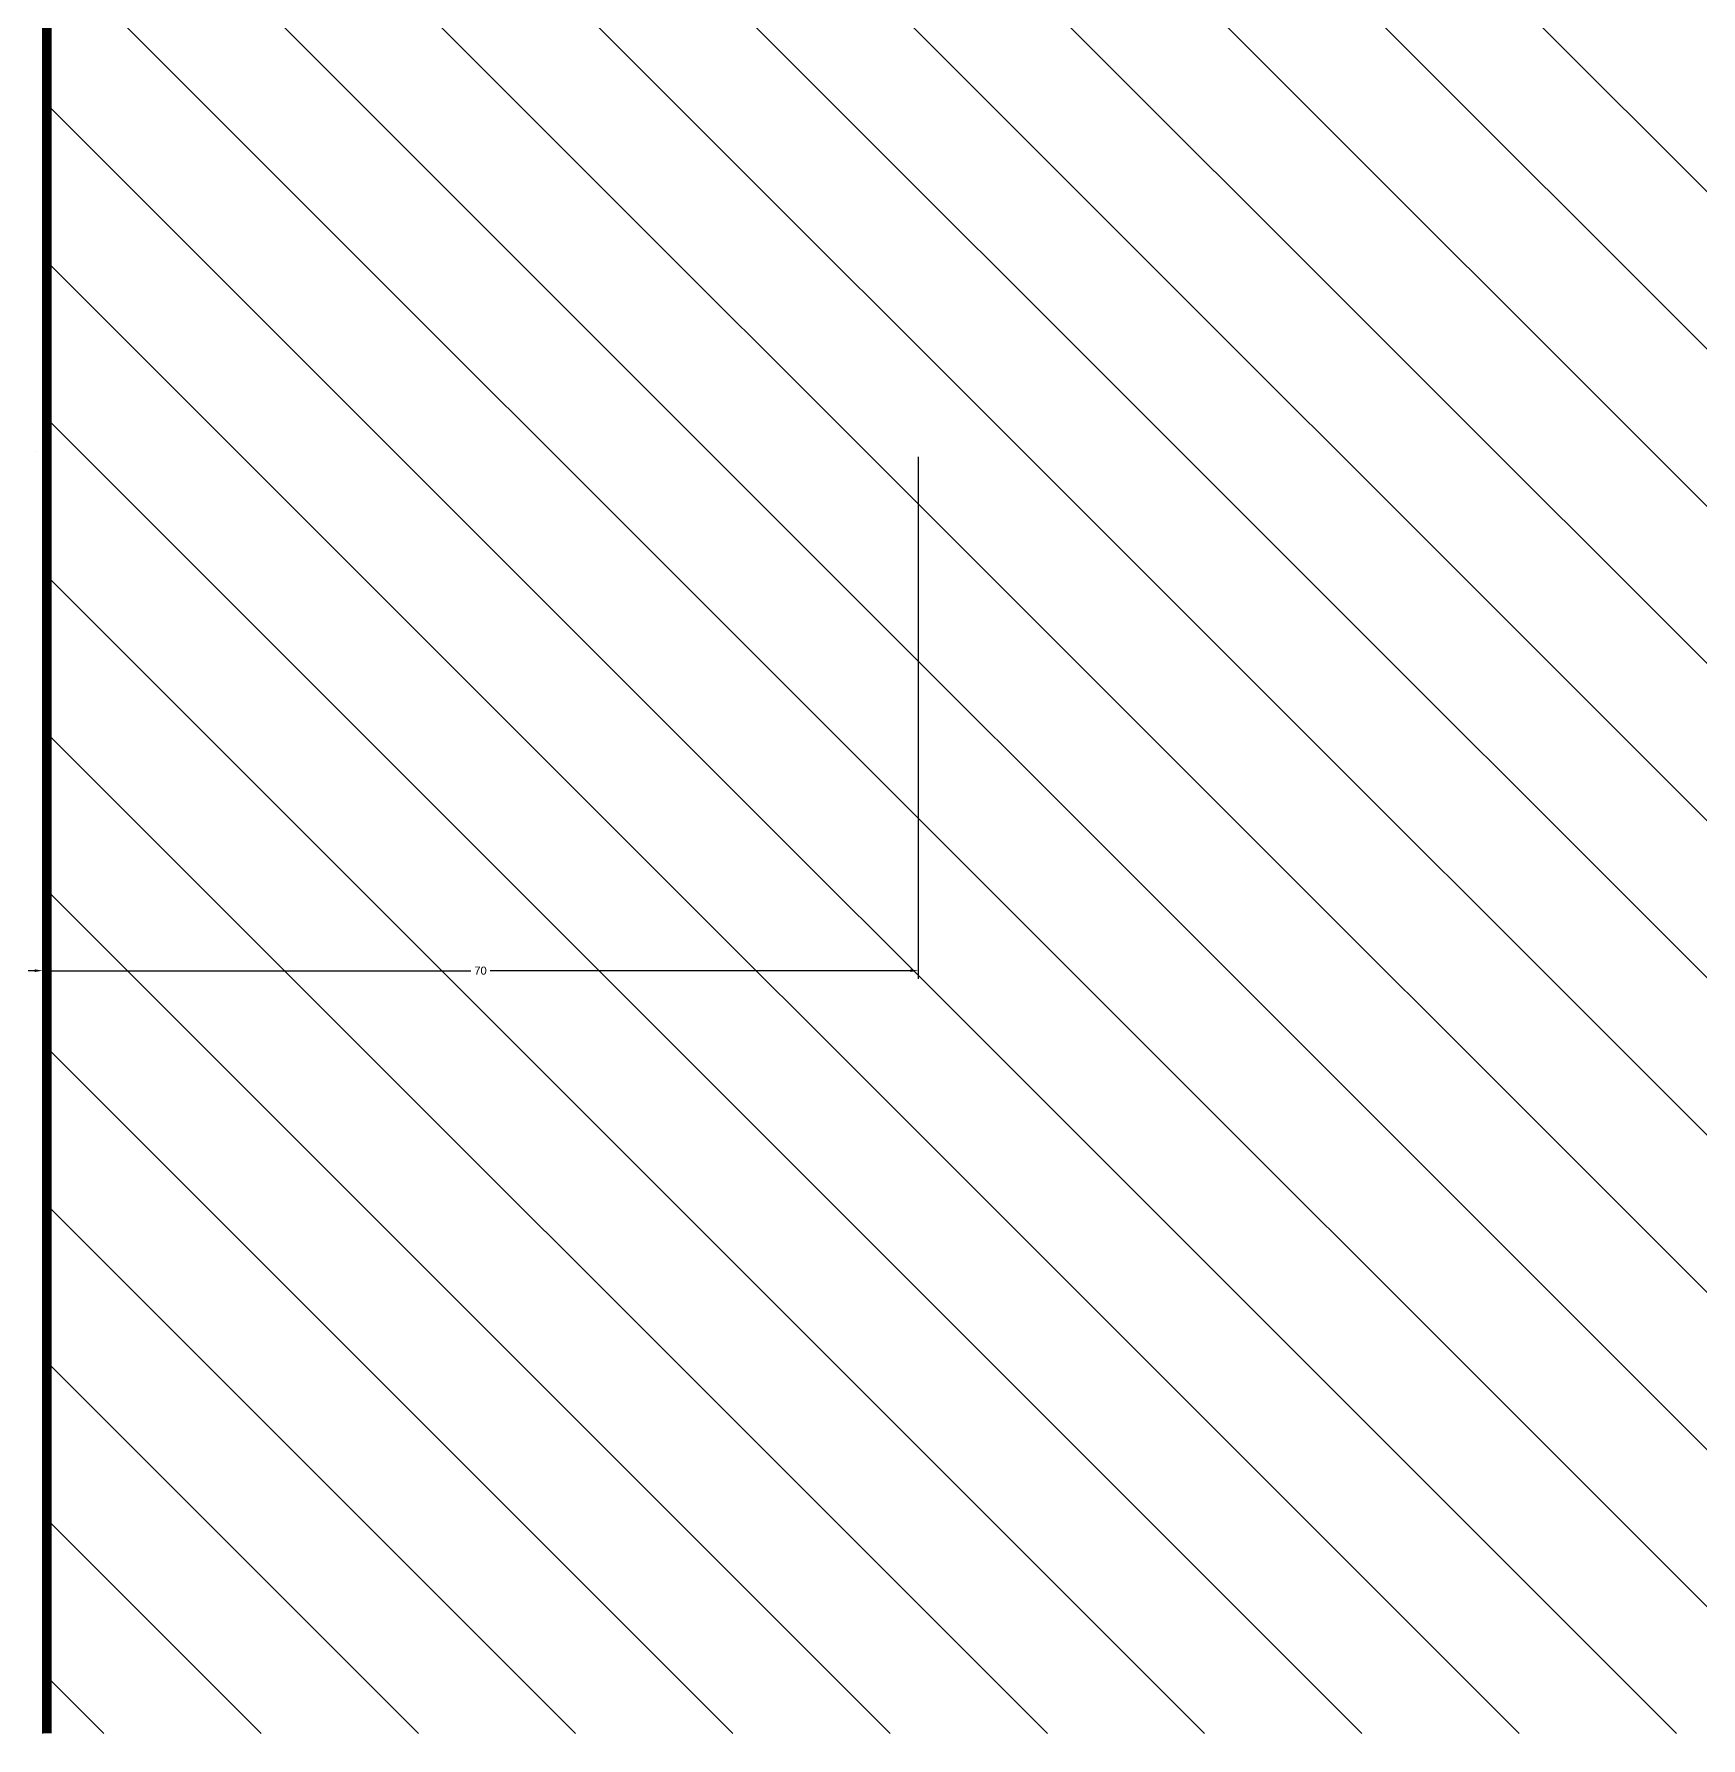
# Model space of a CAD drawing. Extents: x 386248 to 427517, y 4539405 to 4542296.
# Drawn here: x 415916.68 to 415954.16, y 4540475.1 to 4540513.42 of the extents above; entities that cross this region are included whole.
import ezdxf

# ---------------------------------------------------------------- set-up
doc = ezdxf.new("R2010")
doc.units = 0
doc.styles.get("Standard").update_dxf_attribs({"font": 'arial.ttf'})
doc.dimstyles.get("Standard").update_dxf_attribs({"dimtxt": 0.18, "dimasz": 0.18, "dimexe": 0.18, "dimexo": 0.0625, "dimgap": 0.09, "dimtad": 0, "dimtih": 1, "dimtoh": 1, "dimdec": 4, "dimzin": 0, "dimdsep": 46, "dimtxsty": 'Standard', "dimcen": 0.09, "dimadec": 0, "dimazin": 0, "dimtfac": 1, "dimtdec": 4, "dimtofl": 0, "dimtmove": 0, "dimatfit": 3, "dimfxl": 1, "dimtolj": 1, "dimtzin": 0, "dimarcsym": 0})

# ---------------------------------------------------------------- blocks, each defined once
blk = doc.blocks.new('*D3929')
at = {"color": 0, "lineweight": -2}
for p, q in [((415876.877, 4540487.86), (415876.877, 4540492.536)), ((415916.877, 4540489.785), (415916.877, 4540492.536)), ((415877.057, 4540492.356), (415896.657, 4540492.356)), ((415916.697, 4540492.356), (415897.097, 4540492.356))]:
    blk.add_line(p, q, dxfattribs=at)
at = {"color": 0}
for points in [[(415877.057, 4540492.386), (415877.057, 4540492.326), (415876.877, 4540492.356)], [(415916.697, 4540492.326), (415916.697, 4540492.386), (415916.877, 4540492.356)]]:
    blk.add_solid(points, dxfattribs=at)
at = {"layer": 'Defpoints', "color": 0}
for p in [(415876.877, 4540492.356), (415916.877, 4540489.722), (415876.877, 4540487.798)]:
    blk.add_point(p, dxfattribs=at)
at = {"color": 0, "insert": (415896.877, 4540492.356), "char_height": 0.18, "attachment_point": 5}
blk.add_mtext('\\A1;20', dxfattribs=at)
blk = doc.blocks.new('*D3930')
at = {"color": 0, "lineweight": -2}
for p, q in [((415936.562, 4540503.912), (415936.562, 4540492.176)), ((415916.877, 4540502.027), (415916.877, 4540492.176)), ((415917.057, 4540492.356), (415926.501, 4540492.356)), ((415936.382, 4540492.356), (415926.937, 4540492.356))]:
    blk.add_line(p, q, dxfattribs=at)
at = {"color": 0}
for points in [[(415917.057, 4540492.386), (415917.057, 4540492.326), (415916.877, 4540492.356)], [(415936.382, 4540492.326), (415936.382, 4540492.386), (415936.562, 4540492.356)]]:
    blk.add_solid(points, dxfattribs=at)
at = {"layer": 'Defpoints', "color": 0}
for p in [(415936.562, 4540503.975), (415916.877, 4540502.09), (415916.877, 4540492.356)]:
    blk.add_point(p, dxfattribs=at)
at = {"color": 0, "insert": (415926.719, 4540492.356), "char_height": 0.18, "attachment_point": 5}
blk.add_mtext('\\A1;70', dxfattribs=at)

msp = doc.modelspace()

# ---------------------------------------------------------------- linework, layer by layer
msp.add_line((415916.877, 4540475.202), (415916.877, 4540857.642))
at = {"color": 0}
for p, q in [((415988.961, 4540475.202), (415916.877, 4540547.287)), ((415985.426, 4540475.202), (415916.877, 4540543.751)), ((415981.89, 4540475.202), (415916.877, 4540540.216)), ((415978.355, 4540475.202), (415916.877, 4540536.68)), ((415974.819, 4540475.202), (415916.877, 4540533.145)), ((415971.284, 4540475.202), (415916.877, 4540529.609)), ((415967.748, 4540475.202), (415916.877, 4540526.073)), ((415964.213, 4540475.202), (415916.877, 4540522.538)), ((415960.677, 4540475.202), (415916.877, 4540519.002)), ((415957.141, 4540475.202), (415916.877, 4540515.467)), ((415953.606, 4540475.202), (415916.877, 4540511.931)), ((415950.07, 4540475.202), (415916.877, 4540508.396)), ((415946.535, 4540475.202), (415916.877, 4540504.86)), ((415916.711, 4540504.02), (415916.711, 4540504.02)), ((415942.999, 4540475.202), (415916.877, 4540501.325)), ((415939.464, 4540475.202), (415916.877, 4540497.789)), ((415935.928, 4540475.202), (415916.877, 4540494.254)), ((415932.393, 4540475.202), (415916.877, 4540490.718)), ((415928.857, 4540475.202), (415916.877, 4540487.183)), ((415925.322, 4540475.202), (415916.877, 4540483.647)), ((415921.786, 4540475.202), (415916.877, 4540480.112)), ((415918.251, 4540475.202), (415916.877, 4540476.576))]:
    msp.add_line(p, q, dxfattribs=at)
at = {"const_width": 0.2}
msp.add_lwpolyline([(415916.977, 4540475.202), (415916.977, 4540857.642)], dxfattribs=at)

# ---------------------------------------------------------------- dimensions: what is measured, and where the dimension line sits
dim = msp.add_linear_dim(base=(415916.877, 4540492.356), p1=(415936.562, 4540503.975), p2=(415916.877, 4540502.09), angle=180, text='70', dimstyle='Standard', override={"dimdec": 0})
dim.commit()
dim.dimension.update_dxf_attribs({"geometry": '*D3930', "text_midpoint": (415926.719, 4540492.356)})
dim = msp.add_linear_dim(base=(415876.877, 4540492.356), p1=(415916.877, 4540489.722), p2=(415876.877, 4540487.798), text='20', dimstyle='Standard', override={"dimdec": 0})
dim.commit()
dim.dimension.update_dxf_attribs({"geometry": '*D3929', "text_midpoint": (415896.877, 4540492.356)})

doc.saveas('drawing.dxf')
